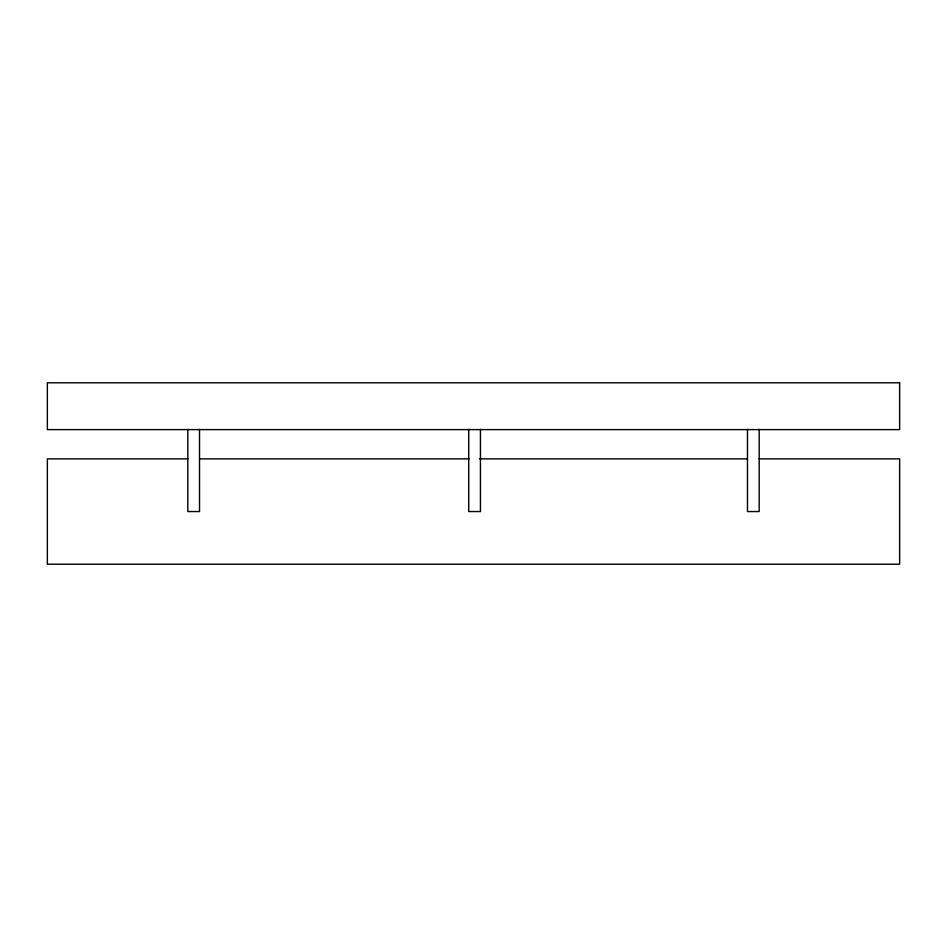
<?xml version="1.0" encoding="UTF-8"?>
<svg xmlns="http://www.w3.org/2000/svg" width="947" height="947" viewBox="0 0 947 947"><rect width="100%" height="100%" fill="white"/><g stroke="black" fill="none" stroke-linecap="round" stroke-linejoin="round"><path stroke-width="1.42" d="M187.92 458.869L47.35 458.869L47.35 564.211L899.65 564.211L899.65 458.869L759.08 458.869M199.758 458.869L469.061 458.869M479.419 458.869L747.242 458.869M759.186 429.393L759.186 511.546L747.479 511.546L747.479 429.393M480.437 429.393L480.437 511.546L468.729 511.546L468.729 429.393M199.521 429.393L199.521 511.546L187.814 511.546L187.814 429.393M899.65 382.789L47.35 382.789L47.35 429.607L899.65 429.607L899.65 382.789"/></g></svg>
